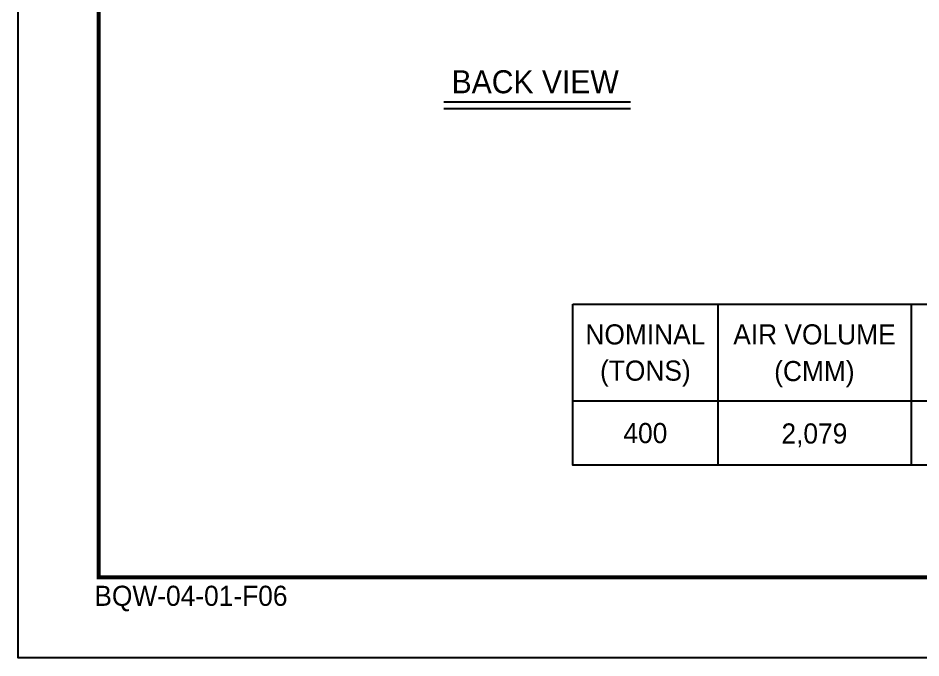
# Model space of a CAD drawing. Header units: millimetres. Extents: x 2739 to 32146, y 1792 to 22587.
# Drawn here: x 2739 to 10590, y 1792 to 7353 of the extents above; entities that cross this region are included whole.
import ezdxf
from ezdxf.enums import TextEntityAlignment as Align

# ---------------------------------------------------------------- set-up
doc = ezdxf.new("R2010")
doc.units = ezdxf.units.MM
for name, color, linetype in [('냉각탑_box', 1, 'Continuous'), ('냉각탑_form', 1, 'Continuous'), ('냉각탑_text', 3, 'Continuous')]:
    doc.layers.add(name, color=color, linetype=linetype)
doc.styles.add('돋움', font='Dotum.ttf')

msp = doc.modelspace()

# ---------------------------------------------------------------- linework, layer by layer
at = {"layer": 'Defpoints'}
msp.add_lwpolyline([(2739.2, 22587.4), (32146.4, 22587.4), (32146.4, 1792.3), (2739.2, 1792.3)], close=True, dxfattribs=at)
at = {"layer": '냉각탑_box'}
for p, q in [((6441, 6625), (8064.4, 6625)), ((6441, 6566.8), (8064.4, 6566.8)), ((8823.9, 4866.8), (8823.9, 3466.8)), ((10503.9, 4866.8), (10503.9, 3466.8)), ((7563.9, 4026.8), (22613.9, 4026.8))]:
    msp.add_line(p, q, dxfattribs=at)
msp.add_lwpolyline([(7563.9, 4866.8), (22613.9, 4866.8), (22613.9, 3466.8), (7563.9, 3466.8)], close=True, dxfattribs=at)
at = {"layer": '냉각탑_form', "const_width": 35}
msp.add_lwpolyline([(3439.4, 21887.2), (3439.4, 2492.5), (31446.2, 2492.5), (31446.2, 21887.2)], close=True, dxfattribs=at)

# ---------------------------------------------------------------- texts
at = {"layer": '냉각탑_form', "style": '돋움'}
msp.add_text('BQW-04-01-F06', height=175.043, dxfattribs=at).set_placement((3402.5, 2244.9))
at = {"layer": '냉각탑_text', "style": '돋움'}
for s, height, p in [('BACK VIEW', 199.97, (7236, 6799.9)), ('NOMINAL', 175, (8193.9, 4604.3)), ('AIR VOLUME', 175, (9663.9, 4604.3)), ('(TONS)', 175, (8193.9, 4289.3)), ('(CMM)', 175, (9663.5, 4285.5)), ('400', 175, (8193.9, 3746.8)), ('2,079', 175, (9663.5, 3743))]:
    msp.add_text(s, height=height, dxfattribs=at).set_placement(p, align=Align.MIDDLE_CENTER)

doc.saveas('drawing.dxf')
